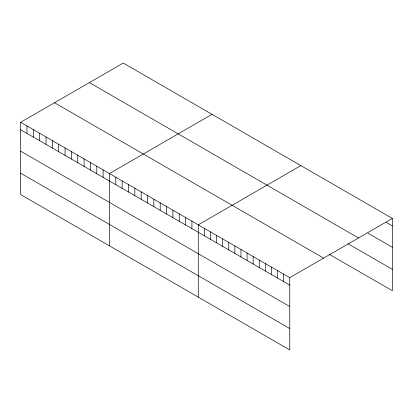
<?xml version="1.0" encoding="UTF-8"?>
<svg xmlns="http://www.w3.org/2000/svg" width="413" height="413" viewBox="0 0 413 413"><rect width="100%" height="100%" fill="white"/><g stroke="black" fill="none" stroke-linecap="round" stroke-linejoin="round"><path stroke-width="0.62" d="M20.65 122.284L289.761 277.655L289.761 349.945L20.65 194.575L20.65 122.284L123.239 63.055L392.35 218.425L392.35 290.716L329.135 254.217M212.045 114.329L109.455 173.558L109.455 245.843M300.85 165.603L198.266 224.832L198.266 297.117M289.761 277.655L392.35 218.425M386.248 222.37L392.35 225.896M367.952 233.195L392.35 247.284M89.384 82.605L358.494 237.976M347.989 243.711L392.35 269.322M54.506 102.739L323.616 258.11M20.65 129.749L289.761 285.12M20.65 151.143L289.761 306.513M20.65 173.181L289.761 328.552M283.664 274.134L283.664 281.599M277.562 270.613L277.562 278.078M271.465 267.092L271.465 274.557M265.363 263.571L265.363 271.036M259.261 260.045L259.261 267.51M253.164 256.525L253.164 263.99M247.062 253.004L247.062 260.469M240.965 249.483L240.965 256.948M234.863 245.962L234.863 253.427M228.766 242.441L228.766 249.906M222.664 238.915L222.664 246.38M216.562 235.395L216.562 242.859M210.465 231.874L210.465 239.339M204.363 228.353L204.363 235.818M191.921 221.167L191.921 228.632M185.576 217.506L185.576 224.971M179.232 213.841L179.232 221.311M172.892 210.181L172.892 217.646M166.547 206.521L166.547 213.986M160.203 202.855L160.203 210.32M153.858 199.195L153.858 206.66M147.518 195.53L147.518 202.995M141.174 191.869L141.174 199.334M134.829 188.209L134.829 195.674M128.489 184.544L128.489 192.009M122.145 180.884L122.145 188.349M115.8 177.218L115.8 184.683M103.116 169.898L103.116 177.363M96.771 166.232L96.771 173.697M90.426 162.572L90.426 170.037M84.082 158.907L84.082 166.372M77.742 155.247L77.742 162.712M71.397 151.586L71.397 159.051M65.053 147.921L65.053 155.386M58.708 144.261L58.708 151.726M52.368 140.596L52.368 148.06M46.024 136.935L46.024 144.4M39.679 133.275L39.679 140.74M33.334 129.61L33.334 137.075M26.995 125.95L26.995 133.414"/></g></svg>
